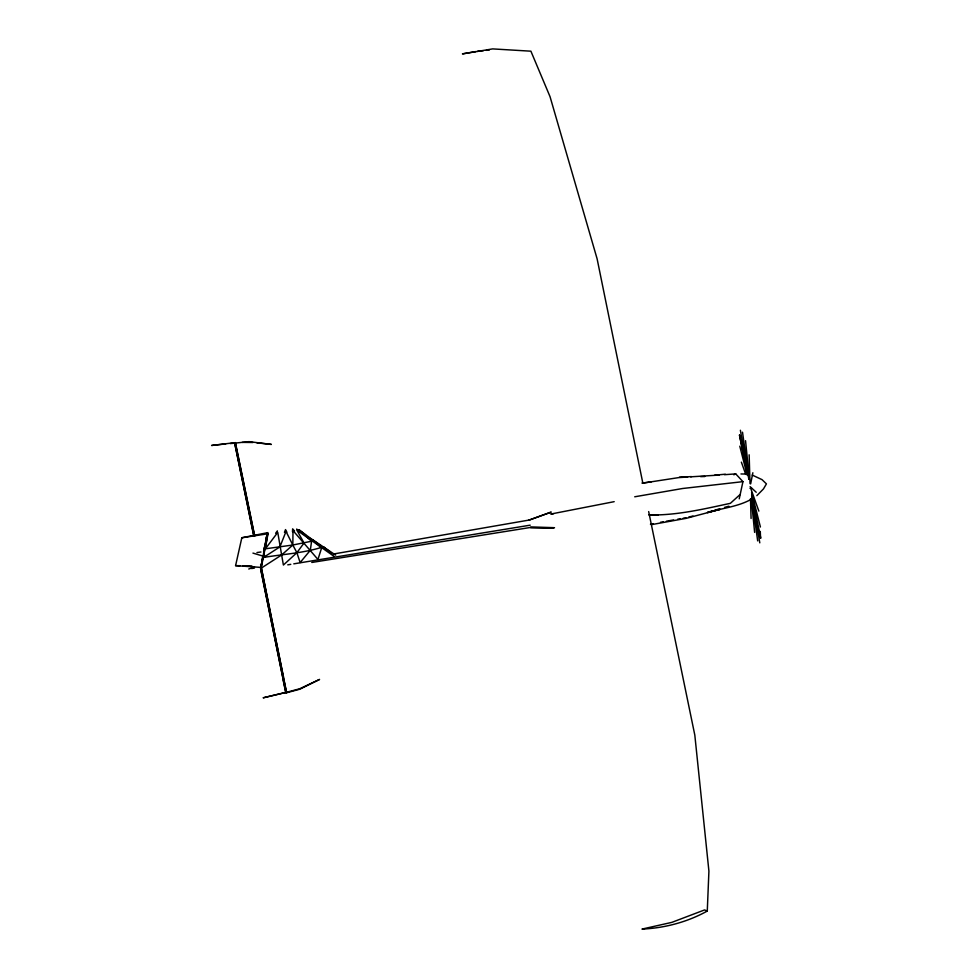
<?xml version="1.0" encoding="UTF-8"?>
<svg xmlns="http://www.w3.org/2000/svg" width="978" height="978" viewBox="0 0 978 978"><rect width="100%" height="100%" fill="white"/><g stroke="black" fill="none" stroke-linecap="round" stroke-linejoin="round"><path stroke-width="1.47" d="M707.277 911.056L704.588 909.931L671.837 922.364L641.959 929.1C664.771 928.073 687.277 922.095 707.277 911.056L708.916 871.154L694.82 735.126L648.671 511.58M292.495 531.836L292.63 528.866L294.574 530.981M253.644 535.492L234.598 442.704L211.578 445.467L225.735 443.914M256.908 442.826L271.371 444.415L248.999 441.64L235.368 443.071L254.427 535.369M260.613 564.318L286.591 692.779L299.794 689.221L319.574 679.429L299.696 688.769L286.615 692.29M285.833 692.424L263.339 697.779L285.833 692.424L260.698 569.612M739.246 498.829L742.938 481.653L735.737 473.89L724.49 474.697M335.686 555.113L313.229 540.125L311.603 541.225L292.825 545.015L281.676 554.942L261.138 568.206L268.082 533.633M263.143 555.846L261.028 567.411L235.588 565.639L241.823 537.766L267.361 532.729L261.028 567.411L262.764 555.932M263.669 552.961L267.361 532.729L265.637 541.433M267.862 532.545L265.393 548.805L292.825 545.015L296.884 552.692L300.136 562.546L310.283 550.321L311.603 541.225L298.926 529.721L321.297 546.299L317.544 543.792M252.947 553.108L264.659 556.568L263.644 551.616L265.062 544.33M750.664 483.853L752.852 472.741M263.644 551.616L265.087 545.076M260.869 566.885L261.456 564.196M262.043 561.519L262.63 558.829M263.852 553.255L264.806 548.939M284.451 532.325L285.527 529.599L286.835 532.13M275.637 533.255L277.385 530.871M265.393 548.805L277.752 532.387L283.388 565.052L296.884 552.692L304.036 543.01L296.872 530.174L333.889 556.25L323.302 546.8C304.231 553.145 283.363 554.11 263.498 557.46L263.229 556.14M756.85 495.65L763.488 488.902L766.422 483.878L762.045 479.648L752.253 475.076M739.955 494.66L730.358 503.34C703.585 509.037 676.495 515.602 648.964 514.917M752.314 498.682C738.781 506.714 722.375 508.047 707.485 512.57L720.236 509.306L686.287 518.328L651.446 524.648M263.498 557.46L279.904 546.885L286.016 531.482L292.825 545.015L292.997 530.565L317.936 559.44L321.628 547.912L313.229 540.125L308.84 537.863M733.806 474.807L735.737 473.89M551.299 512.007L528.878 520.174L550.467 512.399M248.754 569.025L254.5 566.947M707.901 512.276L711.996 511.042M714.735 510.235L718.83 509.012M724.564 507.399L728.867 506.201M688.732 517.069L692.962 516.017M614.184 501.665L550.822 514.049L553.67 513.682M650.443 524.22L653.316 523.658M660.517 522.264L663.426 521.751M666.348 521.225L673.622 519.917M634.722 496.787L682.644 488.499L742.938 481.653M677.717 519.196L680.443 518.719M683.182 518.242L685.908 517.765M333.779 553.964L529.147 520.051M475.858 51.59L462.423 53.876L492.655 48.9L530.895 51.186L550.039 96.675L597.106 258.803L642.852 483.205M251.59 568.548L254.439 568.071M749.992 488.279L751.471 488.034M642.448 483.169L678.732 477.606L687.693 477.019M287.764 564.832L290.772 564.343M293.791 563.841L530.198 525.174M311.786 562.46L530.088 527.521L553.939 527.717L530.357 527.423L554.526 527.717M241.823 537.766L267.581 533.817M256.957 552.546L260.967 551.995M642.069 483.034L651.14 481.934M477.362 51.406L483.364 50.697M486.359 50.343L489.355 49.988M714.588 475.198L725.285 474.208M230.16 443.56L234.573 443.193M690.688 476.824L719.123 475.076M679.49 477.154L691.483 476.592M242.189 442.386L252.996 442.496M700.59 476.628L704.906 476.506M740.945 473.963L745.248 474.024M235.588 565.639L240.026 565.712M242.996 565.761L251.872 565.92M649.258 514.758L657.986 515.223M326.2 549.624L329.879 552.118M296.64 529.061L301.517 532.582M323.302 546.8L330.136 552.008M298.926 529.721L305.662 535.125M307.911 536.922L311.273 539.624M750.114 486.641L756.226 492.264M747.302 474.281L739.539 434.978L740.004 436.017M741.385 462.154L745.749 474.391M750.603 487.998L758.855 511.103M742.192 444.024L742.925 446.689M739.796 446.2L747.168 475.088M751.581 492.399L760.419 526.995M739.454 435.124L747.681 474.868M751.63 493.976L760.75 538.022M254.769 536.164L235.392 442.569M253.681 534.807L234.598 442.704M283.498 677.754L286.591 692.779M282.703 677.876L285.808 692.913M261.224 567.289L283.522 677.131M260.429 567.411L282.74 677.265M740.395 430.259L748.83 479.22M751.642 495.516L759.796 542.851M742.51 432.19L749.05 479.073M760.285 531.433L760.554 538.352L753.781 512.411L751.679 496.543M751.789 498.694L757.681 540.895M745.542 440.699L749.38 479.232M751.275 498.45L754.637 532.399M749.148 454.819L750.016 483.609M750.481 498.756L751.08 518.462"/></g></svg>
